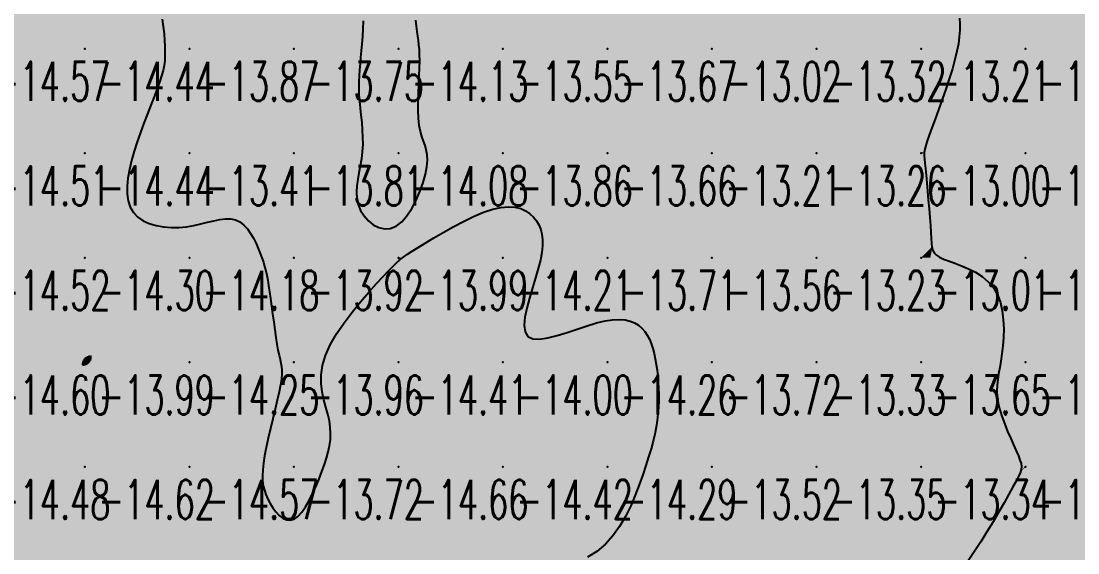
# Model space of a CAD drawing. Header units: millimetres. Extents: x 88261 to 90953, y 390274 to 392322.
# Drawn here: x 89734.1 to 89835.3, y 390909 to 390959.9 of the extents above; entities that cross this region are included whole.
import ezdxf
from ezdxf.enums import TextEntityAlignment as Align

# ---------------------------------------------------------------- set-up
doc = ezdxf.new("R2010")
doc.units = ezdxf.units.MM
doc.header["$LTSCALE"] = 25
for name, color, linetype in [('CN_03_00', 7, 'Continuous'), ('COTEAlt', 7, 'Continuous'), ('TN_COLORIAGE', 7, 'Continuous')]:
    doc.layers.add(name, color=color, linetype=linetype)
doc.styles.add('Simplex 1.0', font='Simplex.shx', dxfattribs={"width": 0.99, "height": 2.5})
doc.styles.get("Standard").update_dxf_attribs({"font": 'times.ttf'})

# ---------------------------------------------------------------- blocks, each defined once
blk = doc.blocks.new('COTE')
at = {"color": 0}
blk.add_point((0, 0), dxfattribs=at)
at = {"layer": 'COTEAlt'}
blk.add_attdef('ALT', text='', height=3.75, dxfattribs=at).set_placement((1.25, -1.25), align=Align.TOP_LEFT)

msp = doc.modelspace()

# ---------------------------------------------------------------- linework, layer by layer
at = {"layer": 'CN_03_00', "flags": 128}
for points, elevation in [([(89747.65, 390960.06), (89747.75, 390959.35), (89747.82, 390958.67), (89747.86, 390958.04), (89747.89, 390957.49), (89747.91, 390957), (89747.91, 390956.53), (89747.88, 390956.09), (89747.82, 390955.64), (89747.72, 390955.16), (89747.58, 390954.64), (89747.39, 390954.05), (89747.15, 390953.39), (89746.87, 390952.65), (89746.56, 390951.85), (89746.23, 390951.01), (89745.89, 390950.13), (89745.56, 390949.23), (89745.24, 390948.33), (89744.95, 390947.43), (89744.7, 390946.54), (89744.51, 390945.68), (89744.37, 390944.86), (89744.29, 390944.08), (89744.3, 390943.35), (89744.4, 390942.68), (89744.59, 390942.08), (89744.89, 390941.57), (89745.3, 390941.13), (89745.82, 390940.78), (89746.41, 390940.51), (89747.07, 390940.32), (89747.77, 390940.19), (89748.49, 390940.14), (89749.23, 390940.14), (89749.96, 390940.2), (89750.66, 390940.32), (89751.33, 390940.47), (89751.98, 390940.63), (89752.58, 390940.78), (89753.16, 390940.9), (89753.7, 390940.97), (89754.2, 390940.97), (89754.66, 390940.87), (89755.08, 390940.67), (89755.45, 390940.37), (89755.8, 390940), (89756.1, 390939.57), (89756.37, 390939.1), (89756.62, 390938.61), (89756.83, 390938.12), (89757.01, 390937.65), (89757.18, 390937.22), (89757.32, 390936.81), (89757.44, 390936.41), (89757.55, 390936), (89757.65, 390935.57), (89757.74, 390935.1), (89757.83, 390934.58), (89757.92, 390933.99), (89758.02, 390933.33), (89758.11, 390932.61), (89758.21, 390931.86), (89758.31, 390931.09), (89758.41, 390930.34), (89758.52, 390929.62), (89758.62, 390928.96), (89758.72, 390928.39), (89758.82, 390927.92), (89758.92, 390927.52), (89759, 390927.17), (89759.05, 390926.84), (89759.09, 390926.5), (89759.09, 390926.11), (89759.05, 390925.65), (89758.96, 390925.09), (89758.82, 390924.4), (89758.65, 390923.61), (89758.44, 390922.74), (89758.22, 390921.83), (89758, 390920.9), (89757.79, 390919.98), (89757.6, 390919.1), (89757.44, 390918.3), (89757.33, 390917.58), (89757.26, 390916.95), (89757.23, 390916.39), (89757.25, 390915.89), (89757.31, 390915.43), (89757.42, 390915), (89757.56, 390914.58), (89757.75, 390914.16), (89757.98, 390913.73), (89758.24, 390913.31), (89758.53, 390912.92), (89758.84, 390912.59), (89759.18, 390912.33), (89759.53, 390912.17), (89759.89, 390912.13), (89760.26, 390912.23), (89760.63, 390912.49), (89761, 390912.89), (89761.36, 390913.41), (89761.71, 390914.01), (89762.04, 390914.68), (89762.36, 390915.38), (89762.65, 390916.09), (89762.92, 390916.79), (89763.16, 390917.45), (89763.37, 390918.08), (89763.53, 390918.68), (89763.66, 390919.26), (89763.74, 390919.84), (89763.76, 390920.42), (89763.73, 390921.02), (89763.64, 390921.63), (89763.48, 390922.27), (89763.3, 390922.94), (89763.11, 390923.65), (89762.95, 390924.4), (89762.86, 390925.2), (89762.85, 390926.04), (89762.98, 390926.94), (89763.26, 390927.89), (89763.72, 390928.9), (89764.32, 390929.95), (89765.04, 390931), (89765.82, 390932.04), (89766.62, 390933.03), (89767.42, 390933.94), (89768.16, 390934.77), (89768.8, 390935.46), (89769.32, 390936.02), (89769.74, 390936.45), (89770.1, 390936.79), (89770.42, 390937.08), (89770.76, 390937.33), (89771.13, 390937.58), (89771.57, 390937.87), (89772.13, 390938.22), (89772.82, 390938.65), (89773.63, 390939.14), (89774.53, 390939.67), (89775.48, 390940.2), (89776.46, 390940.72), (89777.44, 390941.2), (89778.38, 390941.59), (89779.27, 390941.89), (89780.06, 390942.06), (89780.77, 390942.12), (89781.4, 390942.08), (89781.95, 390941.94), (89782.42, 390941.73), (89782.83, 390941.45), (89783.17, 390941.13), (89783.46, 390940.77), (89783.69, 390940.38), (89783.86, 390939.95), (89783.98, 390939.49), (89784.04, 390938.97), (89784.03, 390938.39), (89783.97, 390937.75), (89783.83, 390937.02), (89783.63, 390936.21), (89783.37, 390935.31), (89783.08, 390934.35), (89782.78, 390933.38), (89782.53, 390932.43), (89782.35, 390931.55), (89782.28, 390930.78), (89782.36, 390930.15), (89782.63, 390929.72), (89783.1, 390929.49), (89783.75, 390929.46), (89784.54, 390929.57), (89785.43, 390929.8), (89786.38, 390930.09), (89787.36, 390930.42), (89788.31, 390930.74), (89789.21, 390931), (89790.02, 390931.19), (89790.74, 390931.3), (89791.37, 390931.33), (89791.93, 390931.29), (89792.42, 390931.18), (89792.85, 390931.01), (89793.22, 390930.79), (89793.54, 390930.52), (89793.82, 390930.2), (89794.06, 390929.85), (89794.27, 390929.45), (89794.44, 390929.03), (89794.59, 390928.57), (89794.72, 390928.08), (89794.82, 390927.58), (89794.91, 390927.04), (89794.99, 390926.49), (89795.06, 390925.93), (89795.11, 390925.35), (89795.14, 390924.76), (89795.16, 390924.15), (89795.15, 390923.54), (89795.12, 390922.92), (89795.07, 390922.3), (89795, 390921.67), (89794.9, 390921.03), (89794.77, 390920.37), (89794.61, 390919.69), (89794.42, 390918.96), (89794.19, 390918.19), (89793.93, 390917.36), (89793.63, 390916.47), (89793.29, 390915.52), (89792.91, 390914.52), (89792.47, 390913.51), (89791.97, 390912.5), (89791.4, 390911.54), (89790.77, 390910.64), (89790.05, 390909.83), (89789.24, 390909.14), (89788.34, 390908.6)], -14), ([(89766.87, 390959.9), (89766.85, 390959.15), (89766.8, 390958.41), (89766.75, 390957.71), (89766.69, 390957.04), (89766.62, 390956.41), (89766.57, 390955.81), (89766.52, 390955.22), (89766.48, 390954.64), (89766.46, 390954.06), (89766.45, 390953.47), (89766.47, 390952.86), (89766.52, 390952.22), (89766.59, 390951.56), (89766.66, 390950.88), (89766.73, 390950.18), (89766.79, 390949.48), (89766.82, 390948.78), (89766.83, 390948.08), (89766.79, 390947.38), (89766.71, 390946.7), (89766.59, 390946.04), (89766.46, 390945.38), (89766.35, 390944.75), (89766.26, 390944.12), (89766.23, 390943.51), (89766.26, 390942.91), (89766.39, 390942.33), (89766.63, 390941.77), (89766.96, 390941.24), (89767.37, 390940.78), (89767.84, 390940.4), (89768.36, 390940.14), (89768.91, 390940.01), (89769.47, 390940.04), (89770.02, 390940.26), (89770.56, 390940.67), (89771.06, 390941.25), (89771.53, 390941.96), (89771.95, 390942.75), (89772.31, 390943.59), (89772.61, 390944.43), (89772.83, 390945.23), (89772.97, 390945.95), (89773.02, 390946.57), (89772.99, 390947.09), (89772.91, 390947.55), (89772.79, 390947.97), (89772.64, 390948.39), (89772.49, 390948.83), (89772.35, 390949.33), (89772.24, 390949.9), (89772.17, 390950.58), (89772.14, 390951.33), (89772.14, 390952.15), (89772.16, 390952.99), (89772.2, 390953.83), (89772.23, 390954.64), (89772.26, 390955.4), (89772.28, 390956.08), (89772.27, 390956.67), (89772.25, 390957.17), (89772.21, 390957.61), (89772.16, 390958.03), (89772.1, 390958.44), (89772.03, 390958.89), (89771.97, 390959.38), (89771.91, 390959.96)], -14), ([(89823.94, 390960.16), (89823.96, 390959.58), (89823.95, 390959), (89823.91, 390958.38), (89823.83, 390957.72), (89823.69, 390957), (89823.5, 390956.2), (89823.25, 390955.31), (89822.95, 390954.36), (89822.62, 390953.37), (89822.27, 390952.37), (89821.92, 390951.4), (89821.59, 390950.5), (89821.29, 390949.68), (89821.03, 390948.98), (89820.84, 390948.43), (89820.7, 390947.99), (89820.61, 390947.63), (89820.56, 390947.32), (89820.55, 390947.01), (89820.57, 390946.68), (89820.61, 390946.28), (89820.67, 390945.78), (89820.73, 390945.15), (89820.8, 390944.42), (89820.88, 390943.62), (89820.95, 390942.77), (89821.03, 390941.92), (89821.09, 390941.1), (89821.15, 390940.33), (89821.19, 390939.65), (89821.22, 390939.08), (89821.25, 390938.62), (89821.3, 390938.24), (89821.39, 390937.94), (89821.52, 390937.7), (89821.72, 390937.49), (89822.01, 390937.3), (89822.4, 390937.12), (89822.89, 390936.93), (89823.48, 390936.72), (89824.12, 390936.48), (89824.79, 390936.19), (89825.46, 390935.85), (89826.11, 390935.44), (89826.69, 390934.95), (89827.18, 390934.37), (89827.56, 390933.7), (89827.84, 390932.95), (89828.02, 390932.15), (89828.12, 390931.31), (89828.16, 390930.45), (89828.14, 390929.61), (89828.08, 390928.8), (89827.99, 390928.04), (89827.89, 390927.36), (89827.78, 390926.73), (89827.68, 390926.14), (89827.59, 390925.59), (89827.53, 390925.04), (89827.52, 390924.5), (89827.55, 390923.93), (89827.64, 390923.33), (89827.8, 390922.68), (89828.01, 390922), (89828.27, 390921.31), (89828.54, 390920.62), (89828.83, 390919.95), (89829.1, 390919.33), (89829.35, 390918.76), (89829.57, 390918.28), (89829.72, 390917.88), (89829.82, 390917.56), (89829.86, 390917.27), (89829.83, 390916.98), (89829.74, 390916.68), (89829.58, 390916.31), (89829.34, 390915.87), (89829.03, 390915.31), (89828.65, 390914.62), (89828.2, 390913.81), (89827.69, 390912.92), (89827.14, 390911.98), (89826.56, 390911.01), (89825.96, 390910.05), (89825.35, 390909.12), (89824.75, 390908.26)], -13)]:
    msp.add_lwpolyline(points, dxfattribs=dict(at, elevation=elevation))
at = {"layer": 'CN_03_00', "elevation": -14, "flags": 128}
msp.add_lwpolyline([(89740.34, 390927.07), (89740.39, 390927.1), (89740.44, 390927.12), (89740.5, 390927.15), (89740.55, 390927.18), (89740.6, 390927.22), (89740.65, 390927.27), (89740.69, 390927.32), (89740.73, 390927.37), (89740.77, 390927.44), (89740.79, 390927.5), (89740.81, 390927.56), (89740.82, 390927.62), (89740.82, 390927.68), (89740.8, 390927.72), (89740.78, 390927.76), (89740.74, 390927.78), (89740.69, 390927.78), (89740.64, 390927.78), (89740.58, 390927.76), (89740.51, 390927.74), (89740.45, 390927.71), (89740.38, 390927.67), (89740.32, 390927.63), (89740.27, 390927.59), (89740.23, 390927.54), (89740.19, 390927.5), (89740.15, 390927.45), (89740.12, 390927.4), (89740.1, 390927.35), (89740.08, 390927.31), (89740.06, 390927.26), (89740.04, 390927.22), (89740.03, 390927.18), (89740.02, 390927.15), (89740.02, 390927.12), (89740.02, 390927.09), (89740.02, 390927.06), (89740.02, 390927.04), (89740.03, 390927.03), (89740.05, 390927.02), (89740.07, 390927.01), (89740.1, 390927.01), (89740.13, 390927.01), (89740.16, 390927.02), (89740.2, 390927.03), (89740.24, 390927.04), (89740.29, 390927.06), (89740.34, 390927.07)], close=True, dxfattribs=at)
at = {"layer": 'TN_COLORIAGE', "color": 231}
for points in [[(89730.25, 390967.24, -14), (89740.08, 390967.24, -14), (89730.25, 390957.24, -14), (89740.05, 390967.04, -14)], [(89730.25, 390957.24, -14), (89740.05, 390967.04, -14), (89740.25, 390957.24, -14), (89740.25, 390966.98, -14)], [(89747.36, 390964.35, -14.44), (89740.25, 390966.98, -14.44), (89740.25, 390957.24, -14.44)], [(89770.25, 390957.24, -14), (89766.79, 390957.24, -14), (89770.25, 390967.24, -14), (89767.12, 390964.11, -14)], [(89770.25, 390957.24, -14), (89771.83, 390958.82, -14), (89770.25, 390967.24, -14), (89771.64, 390967.24, -14)], [(89747.36, 390964.35, -14.44), (89747.96, 390957.24, -14.44), (89740.25, 390957.24, -14.44)], [(89771.83, 390958.82, -14.13), (89772.52, 390957.24, -14.13), (89770.25, 390957.24, -14.13)], [(89730.25, 390957.24, -14.44), (89730.25, 390947.24, -14.44), (89740.25, 390957.24, -14.44)], [(89730.25, 390947.24, -14.44), (89740.25, 390947.24, -14.44), (89740.25, 390957.24, -14.44)], [(89740.25, 390947.24, -14), (89747.97, 390954.96, -14), (89740.25, 390957.24, -14), (89747.96, 390957.24, -14)], [(89766.79, 390957.24, -14.13), (89766.18, 390953.17, -14.13), (89770.25, 390957.24, -14.13)], [(89770.25, 390957.24, -14), (89766.18, 390953.17, -14), (89770.25, 390947.24, -14), (89767.34, 390947.24, -14)], [(89770.25, 390957.24, -14), (89772.52, 390957.24, -14), (89770.25, 390947.24, -14), (89771.74, 390948.73, -14)], [(89744.53, 390947.24, -14.44), (89747.97, 390954.96, -14.44), (89740.25, 390947.24, -14.44)], [(89771.74, 390948.73, -14.08), (89773.95, 390947.24, -14.08), (89770.25, 390947.24, -14.08)], [(89730.25, 390947.24, -14.44), (89730.25, 390937.24, -14.44), (89740.25, 390947.24, -14.44)], [(89730.25, 390937.24, -14.44), (89740.25, 390937.24, -14.44), (89740.25, 390947.24, -14.44)], [(89740.25, 390947.24, -14), (89744.53, 390947.24, -14), (89740.25, 390937.24, -14), (89743.64, 390940.63, -14)], [(89767.34, 390947.24, -14.08), (89765.19, 390942.18, -14.08), (89770.25, 390947.24, -14.08)], [(89765.19, 390942.18, -14.08), (89770.25, 390938.03, -14.08), (89770.25, 390947.24, -14.08)], [(89773.95, 390947.24, -14.08), (89770.25, 390938.03, -14.08), (89770.25, 390947.24, -14.08)], [(89780.25, 390943.27, -14.21), (89770.57, 390937.24, -14.21), (89780.25, 390937.24, -14.21)], [(89784.03, 390941.02, -14.21), (89780.25, 390943.27, -14.21), (89780.25, 390937.24, -14.21)], [(89750.25, 390939.62, -14.18), (89755.11, 390942.1, -14.18), (89750.25, 390937.24, -14.18)], [(89755.11, 390942.1, -14.18), (89757.28, 390937.24, -14.18), (89750.25, 390937.24, -14.18)], [(89740.25, 390937.24, -14), (89743.64, 390940.63, -14), (89750.25, 390937.24, -14), (89750.25, 390939.62, -14)], [(89784.03, 390941.02, -14.21), (89784.37, 390937.24, -14.21), (89780.25, 390937.24, -14.21)], [(89730.25, 390937.24, -14.3), (89730.25, 390927.24, -14.3), (89740.25, 390937.24, -14.3)], [(89730.25, 390927.24, -14), (89740.03, 390927.24, -14), (89740.25, 390937.24, -14), (89740.25, 390927.66, -14)], [(89740.25, 390937.24, -14), (89740.25, 390927.66, -14), (89750.25, 390937.24, -14), (89740.92, 390927.91, -14)], [(89750.25, 390927.24, -14), (89740.75, 390927.24, -14), (89750.25, 390937.24, -14), (89740.92, 390927.91, -14)], [(89750.25, 390927.24, -14), (89757.88, 390934.87, -14), (89750.25, 390937.24, -14), (89757.28, 390937.24, -14)], [(89770.25, 390927.24, -14), (89770.25, 390937.07, -14), (89780.25, 390937.24, -14), (89770.57, 390937.24, -14)], [(89770.25, 390927.24, -14.21), (89780.25, 390927.24, -14.21), (89780.25, 390937.24, -14.21)], [(89780.25, 390937.24, -14), (89784.37, 390937.24, -14), (89780.25, 390927.24, -14), (89780.29, 390927.28, -14)], [(89761.24, 390927.24, -14.41), (89770.25, 390937.07, -14.41), (89770.25, 390927.24, -14.41)], [(89757.88, 390934.87, -14.25), (89758.73, 390927.24, -14.25), (89750.25, 390927.24, -14.25)], [(89790.25, 390927.24, -14), (89790.25, 390931.94, -14), (89780.25, 390927.24, -14), (89780.29, 390927.28, -14)], [(89793.99, 390930.98, -14.26), (89790.25, 390931.94, -14.26), (89790.25, 390927.24, -14.26)], [(89793.99, 390930.98, -14.26), (89795.04, 390927.24, -14.26), (89790.25, 390927.24, -14.26)], [(89730.25, 390927.24, -14), (89740.03, 390927.24, -14), (89730.25, 390917.24, -14), (89739.98, 390926.97, -14)], [(89740.25, 390917.24, -14), (89740.25, 390927.03, -14), (89730.25, 390917.24, -14), (89739.98, 390926.97, -14)], [(89740.25, 390917.24, -14), (89740.25, 390927.03, -14), (89750.25, 390927.24, -14), (89740.75, 390927.24, -14)], [(89740.25, 390917.24, -14.25), (89750.25, 390917.24, -14.25), (89750.25, 390927.24, -14.25)], [(89750.25, 390917.24, -14), (89759.52, 390926.51, -14), (89750.25, 390927.24, -14), (89758.73, 390927.24, -14)], [(89764.33, 390921.32, -14.41), (89761.24, 390927.24, -14.41), (89770.25, 390927.24, -14.41)], [(89770.25, 390917.24, -14), (89763.24, 390917.24, -14), (89770.25, 390927.24, -14), (89764.33, 390921.32, -14)], [(89770.25, 390927.24, -14), (89770.25, 390917.24, -14), (89780.25, 390927.24, -14)], [(89770.25, 390917.24, -14), (89780.25, 390917.24, -14), (89780.25, 390927.24, -14)], [(89780.25, 390927.24, -14.26), (89780.25, 390917.24, -14.26), (89790.25, 390927.24, -14.26)], [(89780.25, 390917.24, -14.26), (89790.25, 390917.24, -14.26), (89790.25, 390927.24, -14.26)], [(89790.25, 390917.24, -14), (89795.34, 390922.33, -14), (89790.25, 390927.24, -14), (89795.04, 390927.24, -14)], [(89756.95, 390917.24, -14.57), (89759.52, 390926.51, -14.57), (89750.25, 390917.24, -14.57)], [(89794.05, 390917.24, -14.29), (89795.34, 390922.33, -14.29), (89790.25, 390917.24, -14.29)], [(89730.25, 390917.24, -14.62), (89730.25, 390907.24, -14.62), (89740.25, 390917.24, -14.62)], [(89730.25, 390907.24, -14.62), (89740.25, 390907.24, -14.62), (89740.25, 390917.24, -14.62)], [(89740.25, 390917.24, -14.57), (89740.25, 390907.24, -14.57), (89750.25, 390917.24, -14.57)], [(89740.25, 390907.24, -14.57), (89750.25, 390907.24, -14.57), (89750.25, 390917.24, -14.57)], [(89750.25, 390907.24, -14), (89757.33, 390914.32, -14), (89750.25, 390917.24, -14), (89756.95, 390917.24, -14)], [(89770.25, 390917.24, -14), (89763.24, 390917.24, -14), (89760.25, 390907.24, -14), (89760.25, 390910.46, -14)], [(89760.25, 390907.24, -14.66), (89770.25, 390907.24, -14.66), (89770.25, 390917.24, -14.66)], [(89770.25, 390917.24, -14.42), (89770.25, 390907.24, -14.42), (89780.25, 390917.24, -14.42)], [(89770.25, 390907.24, -14), (89780.17, 390907.24, -14), (89780.25, 390917.24, -14), (89780.25, 390907.33, -14)], [(89780.25, 390917.24, -14), (89780.25, 390907.33, -14), (89790.25, 390917.24, -14), (89780.38, 390907.37, -14)], [(89790.25, 390907.56, -14.29), (89780.38, 390907.37, -14.29), (89790.25, 390917.24, -14.29)], [(89794.05, 390917.24, -14.29), (89790.25, 390907.56, -14.29), (89790.25, 390917.24, -14.29)], [(89750.25, 390907.24, -14), (89757.33, 390914.32, -14), (89760.25, 390907.24, -14), (89760.25, 390910.46, -14)]]:
    msp.add_solid(points, dxfattribs=at)
at = {"layer": 'TN_COLORIAGE', "color": 221}
for points in [[(89747.96, 390957.24, -13.82), (89747.36, 390964.35, -13.82), (89750.25, 390957.24, -13.82), (89750.25, 390967.24, -13.82)], [(89750.25, 390967.24, -13.94), (89750.25, 390957.24, -13.94), (89760.25, 390967.24, -13.94)], [(89750.25, 390957.24, -13.94), (89760.25, 390957.24, -13.94), (89760.25, 390967.24, -13.94)], [(89763.62, 390967.24, -13.75), (89767.12, 390964.11, -13.75), (89760.25, 390967.24, -13.75), (89760.25, 390957.24, -13.75)], [(89771.64, 390967.24, -13.29), (89771.83, 390958.82, -13.29), (89780.25, 390967.24, -13.29)], [(89772.52, 390957.24, -13.29), (89771.83, 390958.82, -13.29), (89780.25, 390957.24, -13.29), (89780.25, 390967.24, -13.29)], [(89780.25, 390967.24, -13.66), (89780.25, 390957.24, -13.66), (89790.25, 390967.24, -13.66)], [(89780.25, 390957.24, -13.66), (89790.25, 390957.24, -13.66), (89790.25, 390967.24, -13.66)], [(89790.25, 390957.24, -13.13), (89800.25, 390957.24, -13.13), (89800.25, 390967.24, -13.13)], [(89790.25, 390967.24, -13.13), (89790.25, 390957.24, -13.13), (89800.25, 390967.24, -13.13)], [(89800.25, 390957.24, -13.38), (89810.25, 390957.24, -13.38), (89810.25, 390967.24, -13.38)], [(89800.25, 390967.24, -13.38), (89800.25, 390957.24, -13.38), (89810.25, 390967.24, -13.38)], [(89810.25, 390957.24, -13.16), (89820.25, 390957.24, -13.16), (89820.25, 390967.24, -13.16)], [(89810.25, 390967.24, -13.16), (89810.25, 390957.24, -13.16), (89820.25, 390967.24, -13.16)], [(89820.25, 390957.24, -13), (89823.91, 390960.9, -13), (89820.25, 390967.24, -13), (89823.25, 390967.24, -13)], [(89767.12, 390964.11, -13.75), (89766.79, 390957.24, -13.75), (89760.25, 390957.24, -13.75)], [(89823.91, 390960.9, -13.21), (89824.18, 390957.24, -13.21), (89820.25, 390957.24, -13.21)], [(89747.97, 390954.96, -13.41), (89744.53, 390947.24, -13.41), (89750.25, 390957.24, -13.41), (89750.25, 390947.24, -13.41)], [(89747.96, 390957.24, -13.87), (89747.97, 390954.96, -13.87), (89750.25, 390957.24, -13.87)], [(89750.25, 390957.24, -13.75), (89750.25, 390947.24, -13.75), (89760.25, 390957.24, -13.75)], [(89750.25, 390947.24, -13.75), (89760.25, 390947.24, -13.75), (89760.25, 390957.24, -13.75)], [(89766.18, 390953.17, -13.75), (89766.79, 390957.24, -13.75), (89760.25, 390947.24, -13.75), (89760.25, 390957.24, -13.75)], [(89771.74, 390948.73, -13.55), (89772.52, 390957.24, -13.55), (89780.25, 390957.24, -13.55)], [(89773.95, 390947.24, -13.55), (89771.74, 390948.73, -13.55), (89780.25, 390947.24, -13.55), (89780.25, 390957.24, -13.55)], [(89780.25, 390957.24, -13.67), (89780.25, 390947.24, -13.67), (89790.25, 390957.24, -13.67)], [(89780.25, 390947.24, -13.67), (89790.25, 390947.24, -13.67), (89790.25, 390957.24, -13.67)], [(89790.25, 390947.24, -13.02), (89800.25, 390947.24, -13.02), (89800.25, 390957.24, -13.02)], [(89790.25, 390957.24, -13.02), (89790.25, 390947.24, -13.02), (89800.25, 390957.24, -13.02)], [(89800.25, 390947.24, -13.32), (89810.25, 390947.24, -13.32), (89810.25, 390957.24, -13.32)], [(89800.25, 390957.24, -13.32), (89800.25, 390947.24, -13.32), (89810.25, 390957.24, -13.32)], [(89810.25, 390947.24, -13.21), (89820.25, 390947.24, -13.21), (89820.25, 390957.24, -13.21)], [(89810.25, 390957.24, -13.21), (89810.25, 390947.24, -13.21), (89820.25, 390957.24, -13.21)], [(89820.25, 390957.24, -13), (89824.18, 390957.24, -13), (89820.25, 390947.24, -13), (89820.36, 390947.35, -13)], [(89767.34, 390947.24, -13.81), (89766.18, 390953.17, -13.81), (89760.25, 390947.24, -13.81)], [(89743.64, 390940.63, -13.41), (89744.53, 390947.24, -13.41), (89750.25, 390947.24, -13.41)], [(89750.25, 390939.62, -13.41), (89743.64, 390940.63, -13.41), (89750.25, 390947.24, -13.41)], [(89755.11, 390942.1, -13.41), (89750.25, 390939.62, -13.41), (89760.25, 390947.24, -13.41), (89750.25, 390947.24, -13.41)], [(89757.28, 390937.24, -13.81), (89755.11, 390942.1, -13.81), (89760.25, 390937.24, -13.81), (89760.25, 390947.24, -13.81)], [(89765.19, 390942.18, -13.81), (89767.34, 390947.24, -13.81), (89760.25, 390937.24, -13.81), (89760.25, 390947.24, -13.81)], [(89770.25, 390938.03, -13.86), (89773.95, 390947.24, -13.86), (89770.25, 390937.24, -13.86), (89780.25, 390947.24, -13.86)], [(89770.57, 390937.24, -13.86), (89780.25, 390943.27, -13.86), (89770.25, 390937.24, -13.86), (89780.25, 390947.24, -13.86)], [(89780.25, 390943.27, -13.66), (89784.03, 390941.02, -13.66), (89780.25, 390947.24, -13.66), (89790.25, 390947.24, -13.66)], [(89784.37, 390937.24, -13.66), (89784.03, 390941.02, -13.66), (89790.25, 390937.24, -13.66), (89790.25, 390947.24, -13.66)], [(89790.25, 390937.24, -13.21), (89800.25, 390937.24, -13.21), (89800.25, 390947.24, -13.21)], [(89790.25, 390947.24, -13.21), (89790.25, 390937.24, -13.21), (89800.25, 390947.24, -13.21)], [(89800.25, 390937.24, -13.26), (89810.25, 390937.24, -13.26), (89810.25, 390947.24, -13.26)], [(89800.25, 390947.24, -13.26), (89800.25, 390937.24, -13.26), (89810.25, 390947.24, -13.26)], [(89810.25, 390937.24, -13), (89820.25, 390937.24, -13), (89820.25, 390947.24, -13)], [(89810.25, 390947.24, -13), (89810.25, 390937.24, -13), (89820.25, 390947.24, -13)], [(89820.36, 390947.35, -13), (89820.57, 390947.24, -13), (89820.25, 390947.24, -13)], [(89820.25, 390937.24, -13), (89821.36, 390938.35, -13), (89820.25, 390947.24, -13), (89820.57, 390947.24, -13)], [(89770.25, 390938.03, -13.92), (89765.19, 390942.18, -13.92), (89770.25, 390937.24, -13.92), (89760.25, 390937.24, -13.92)], [(89821.14, 390937.24, -13.01), (89821.36, 390938.35, -13.01), (89820.25, 390937.24, -13.01)], [(89757.28, 390937.24, -13.92), (89757.88, 390934.87, -13.92), (89760.25, 390937.24, -13.92)], [(89758.73, 390927.24, -13.92), (89757.88, 390934.87, -13.92), (89760.25, 390927.24, -13.92), (89760.25, 390937.24, -13.92)], [(89760.25, 390937.24, -13.99), (89760.25, 390927.24, -13.99), (89770.25, 390937.24, -13.99)], [(89770.25, 390937.07, -13.96), (89761.24, 390927.24, -13.96), (89770.25, 390937.24, -13.96), (89760.25, 390927.24, -13.96)], [(89770.57, 390937.24, -13.99), (89770.25, 390937.07, -13.99), (89770.25, 390937.24, -13.99)], [(89780.29, 390927.28, -13.71), (89784.37, 390937.24, -13.71), (89790.25, 390937.24, -13.71)], [(89780.29, 390927.28, -13.71), (89790.25, 390931.94, -13.71), (89790.25, 390937.24, -13.71)], [(89790.25, 390931.94, -13.56), (89793.99, 390930.98, -13.56), (89790.25, 390937.24, -13.56), (89800.25, 390937.24, -13.56)], [(89795.04, 390927.24, -13.56), (89793.99, 390930.98, -13.56), (89800.25, 390927.24, -13.56), (89800.25, 390937.24, -13.56)], [(89800.25, 390927.24, -13.23), (89810.25, 390927.24, -13.23), (89810.25, 390937.24, -13.23)], [(89800.25, 390937.24, -13.23), (89800.25, 390927.24, -13.23), (89810.25, 390937.24, -13.23)], [(89810.25, 390927.24, -13.01), (89820.25, 390927.24, -13.01), (89820.25, 390937.24, -13.01)], [(89810.25, 390937.24, -13.01), (89810.25, 390927.24, -13.01), (89820.25, 390937.24, -13.01)], [(89820.25, 390927.24, -13), (89828.45, 390935.44, -13), (89820.25, 390937.24, -13), (89821.14, 390937.24, -13)], [(89828.15, 390927.24, -13.65), (89828.45, 390935.44, -13.65), (89820.25, 390927.24, -13.65)], [(89739.98, 390926.97, -13.99), (89740.03, 390927.24, -13.99), (89740.25, 390927.24, -13.99)], [(89739.98, 390926.97, -13.99), (89740.25, 390927.03, -13.99), (89740.25, 390927.24, -13.99)], [(89740.25, 390927.66, -13.99), (89740.03, 390927.24, -13.99), (89740.25, 390927.24, -13.99)], [(89740.92, 390927.91, -13.99), (89740.25, 390927.66, -13.99), (89740.25, 390927.24, -13.99)], [(89740.92, 390927.91, -13.99), (89740.75, 390927.24, -13.99), (89740.25, 390927.24, -13.99)], [(89740.75, 390927.24, -13.99), (89740.25, 390927.03, -13.99), (89740.25, 390927.24, -13.99)], [(89759.52, 390926.51, -13.72), (89756.95, 390917.24, -13.72), (89760.25, 390927.24, -13.72), (89760.25, 390917.24, -13.72)], [(89758.73, 390927.24, -13.96), (89759.52, 390926.51, -13.96), (89760.25, 390927.24, -13.96)], [(89761.24, 390927.24, -13.72), (89764.33, 390921.32, -13.72), (89760.25, 390927.24, -13.72), (89760.25, 390917.24, -13.72)], [(89795.34, 390922.33, -13.52), (89794.05, 390917.24, -13.52), (89800.25, 390927.24, -13.52), (89800.25, 390917.24, -13.52)], [(89795.04, 390927.24, -13.72), (89795.34, 390922.33, -13.72), (89800.25, 390927.24, -13.72)], [(89800.25, 390917.24, -13.33), (89810.25, 390917.24, -13.33), (89810.25, 390927.24, -13.33)], [(89800.25, 390927.24, -13.33), (89800.25, 390917.24, -13.33), (89810.25, 390927.24, -13.33)], [(89810.25, 390917.24, -13.65), (89820.25, 390917.24, -13.65), (89820.25, 390927.24, -13.65)], [(89810.25, 390927.24, -13.65), (89810.25, 390917.24, -13.65), (89820.25, 390927.24, -13.65)], [(89820.25, 390927.24, -13), (89828.15, 390927.24, -13), (89820.25, 390917.24, -13), (89826.88, 390923.87, -13)], [(89826.88, 390923.87, -13.34), (89830.16, 390917.24, -13.34), (89820.25, 390917.24, -13.34)], [(89764.33, 390921.32, -13.72), (89763.24, 390917.24, -13.72), (89760.25, 390917.24, -13.72)], [(89756.95, 390917.24, -13.72), (89757.33, 390914.32, -13.72), (89760.25, 390917.24, -13.72)], [(89760.25, 390910.46, -13.72), (89757.33, 390914.32, -13.72), (89760.25, 390917.24, -13.72)], [(89760.25, 390910.46, -13.72), (89763.24, 390917.24, -13.72), (89760.25, 390917.24, -13.72)], [(89790.25, 390907.24, -13.52), (89800.25, 390907.24, -13.52), (89800.25, 390917.24, -13.52)], [(89790.25, 390907.56, -13.52), (89794.05, 390917.24, -13.52), (89790.25, 390907.24, -13.52), (89800.25, 390917.24, -13.52)], [(89800.25, 390907.24, -13.35), (89810.25, 390907.24, -13.35), (89810.25, 390917.24, -13.35)], [(89800.25, 390917.24, -13.35), (89800.25, 390907.24, -13.35), (89810.25, 390917.24, -13.35)], [(89810.25, 390907.24, -13.34), (89820.25, 390907.24, -13.34), (89820.25, 390917.24, -13.34)], [(89810.25, 390917.24, -13.34), (89810.25, 390907.24, -13.34), (89820.25, 390917.24, -13.34)], [(89820.25, 390917.24, -13), (89830.16, 390917.24, -13), (89820.25, 390907.24, -13), (89829.86, 390916.85, -13)], [(89824.6, 390907.24, -13.07), (89829.86, 390916.85, -13.07), (89820.25, 390907.24, -13.07)]]:
    msp.add_solid(points, dxfattribs=at)
at = {"layer": 'TN_COLORIAGE', "color": 211}
for points in [[(89824.18, 390957.24, -12.64), (89823.91, 390960.9, -12.64), (89830.25, 390957.24, -12.64), (89830.25, 390967.24, -12.64)], [(89830.25, 390957.24, -12.57), (89840.25, 390957.24, -12.57), (89840.25, 390967.24, -12.57)], [(89830.25, 390967.24, -12.57), (89830.25, 390957.24, -12.57), (89840.25, 390967.24, -12.57)], [(89820.57, 390947.24, -12.68), (89820.36, 390947.35, -12.68), (89830.25, 390947.24, -12.68), (89830.25, 390957.24, -12.68)], [(89820.36, 390947.35, -12.68), (89824.18, 390957.24, -12.68), (89830.25, 390957.24, -12.68)], [(89830.25, 390947.24, -12.19), (89840.25, 390947.24, -12.19), (89840.25, 390957.24, -12.19)], [(89830.25, 390957.24, -12.19), (89830.25, 390947.24, -12.19), (89840.25, 390957.24, -12.19)], [(89820.57, 390947.24, -12.89), (89821.36, 390938.35, -12.89), (89830.25, 390947.24, -12.89)], [(89821.36, 390938.35, -12.86), (89821.14, 390937.24, -12.86), (89830.25, 390947.24, -12.86), (89830.25, 390937.24, -12.86)], [(89830.25, 390937.24, -12.48), (89840.25, 390937.24, -12.48), (89840.25, 390947.24, -12.48)], [(89830.25, 390947.24, -12.48), (89830.25, 390937.24, -12.48), (89840.25, 390947.24, -12.48)], [(89821.14, 390937.24, -12.86), (89828.45, 390935.44, -12.86), (89830.25, 390937.24, -12.86)], [(89828.45, 390935.44, -12.83), (89828.15, 390927.24, -12.83), (89830.25, 390937.24, -12.83), (89830.25, 390927.24, -12.83)], [(89830.25, 390927.24, -12.81), (89840.25, 390927.24, -12.81), (89840.25, 390937.24, -12.81)], [(89830.25, 390937.24, -12.81), (89830.25, 390927.24, -12.81), (89840.25, 390937.24, -12.81)], [(89830.16, 390917.24, -12.83), (89826.88, 390923.87, -12.83), (89830.25, 390917.24, -12.83), (89830.25, 390927.24, -12.83)], [(89826.88, 390923.87, -12.83), (89828.15, 390927.24, -12.83), (89830.25, 390927.24, -12.83)], [(89830.25, 390917.24, -12.95), (89840.25, 390917.24, -12.95), (89840.25, 390927.24, -12.95)], [(89830.25, 390927.24, -12.95), (89830.25, 390917.24, -12.95), (89840.25, 390927.24, -12.95)], [(89829.86, 390916.85, -12.91), (89824.6, 390907.24, -12.91), (89830.25, 390917.24, -12.91), (89830.25, 390907.24, -12.91)], [(89829.86, 390916.85, -13), (89830.16, 390917.24, -13), (89830.25, 390917.24, -13)], [(89830.25, 390907.24, -12.41), (89840.25, 390907.24, -12.41), (89840.25, 390917.24, -12.41)], [(89830.25, 390917.24, -12.41), (89830.25, 390907.24, -12.41), (89840.25, 390917.24, -12.41)]]:
    msp.add_solid(points, dxfattribs=at)

# ---------------------------------------------------------------- block references
at = {"layer": 'COTEAlt'}
ref = msp.add_blockref('COTE', (89730.25, 390957.24), dxfattribs=at)
ref.add_attrib('ALT', '-14.57', dxfattribs={"height": 3.75, "style": 'Simplex 1.0', "width": 0.6}).set_placement((89731.5, 390955.99), align=Align.TOP_LEFT)
ref = msp.add_blockref('COTE', (89740.25, 390957.24), dxfattribs=at)
ref.add_attrib('ALT', '-14.44', dxfattribs={"height": 3.75, "style": 'Simplex 1.0', "width": 0.6}).set_placement((89741.5, 390955.99), align=Align.TOP_LEFT)
ref = msp.add_blockref('COTE', (89750.25, 390957.24), dxfattribs=at)
ref.add_attrib('ALT', '-13.87', dxfattribs={"height": 3.75, "style": 'Simplex 1.0', "width": 0.6}).set_placement((89751.5, 390955.99), align=Align.TOP_LEFT)
ref = msp.add_blockref('COTE', (89760.25, 390957.24), dxfattribs=at)
ref.add_attrib('ALT', '-13.75', dxfattribs={"height": 3.75, "style": 'Simplex 1.0', "width": 0.6}).set_placement((89761.5, 390955.99), align=Align.TOP_LEFT)
ref = msp.add_blockref('COTE', (89770.25, 390957.24), dxfattribs=at)
ref.add_attrib('ALT', '-14.13', dxfattribs={"height": 3.75, "style": 'Simplex 1.0', "width": 0.6}).set_placement((89771.5, 390955.99), align=Align.TOP_LEFT)
ref = msp.add_blockref('COTE', (89780.25, 390957.24), dxfattribs=at)
ref.add_attrib('ALT', '-13.55', dxfattribs={"height": 3.75, "style": 'Simplex 1.0', "width": 0.6}).set_placement((89781.5, 390955.99), align=Align.TOP_LEFT)
ref = msp.add_blockref('COTE', (89790.25, 390957.24), dxfattribs=at)
ref.add_attrib('ALT', '-13.67', dxfattribs={"height": 3.75, "style": 'Simplex 1.0', "width": 0.6}).set_placement((89791.5, 390955.99), align=Align.TOP_LEFT)
ref = msp.add_blockref('COTE', (89800.25, 390957.24), dxfattribs=at)
ref.add_attrib('ALT', '-13.02', dxfattribs={"height": 3.75, "style": 'Simplex 1.0', "width": 0.6}).set_placement((89801.5, 390955.99), align=Align.TOP_LEFT)
ref = msp.add_blockref('COTE', (89810.25, 390957.24), dxfattribs=at)
ref.add_attrib('ALT', '-13.32', dxfattribs={"height": 3.75, "style": 'Simplex 1.0', "width": 0.6}).set_placement((89811.5, 390955.99), align=Align.TOP_LEFT)
ref = msp.add_blockref('COTE', (89820.25, 390957.24), dxfattribs=at)
ref.add_attrib('ALT', '-13.21', dxfattribs={"height": 3.75, "style": 'Simplex 1.0', "width": 0.6}).set_placement((89821.5, 390955.99), align=Align.TOP_LEFT)
ref = msp.add_blockref('COTE', (89830.25, 390957.24), dxfattribs=at)
ref.add_attrib('ALT', '-12.68', dxfattribs={"height": 3.75, "style": 'Simplex 1.0', "width": 0.6}).set_placement((89831.5, 390955.99), align=Align.TOP_LEFT)
ref = msp.add_blockref('COTE', (89730.25, 390947.24), dxfattribs=at)
ref.add_attrib('ALT', '-14.51', dxfattribs={"height": 3.75, "style": 'Simplex 1.0', "width": 0.6}).set_placement((89731.5, 390945.99), align=Align.TOP_LEFT)
ref = msp.add_blockref('COTE', (89740.25, 390947.24), dxfattribs=at)
ref.add_attrib('ALT', '-14.44', dxfattribs={"height": 3.75, "style": 'Simplex 1.0', "width": 0.6}).set_placement((89741.5, 390945.99), align=Align.TOP_LEFT)
ref = msp.add_blockref('COTE', (89750.25, 390947.24), dxfattribs=at)
ref.add_attrib('ALT', '-13.41', dxfattribs={"height": 3.75, "style": 'Simplex 1.0', "width": 0.6}).set_placement((89751.5, 390945.99), align=Align.TOP_LEFT)
ref = msp.add_blockref('COTE', (89760.25, 390947.24), dxfattribs=at)
ref.add_attrib('ALT', '-13.81', dxfattribs={"height": 3.75, "style": 'Simplex 1.0', "width": 0.6}).set_placement((89761.5, 390945.99), align=Align.TOP_LEFT)
ref = msp.add_blockref('COTE', (89770.25, 390947.24), dxfattribs=at)
ref.add_attrib('ALT', '-14.08', dxfattribs={"height": 3.75, "style": 'Simplex 1.0', "width": 0.6}).set_placement((89771.5, 390945.99), align=Align.TOP_LEFT)
ref = msp.add_blockref('COTE', (89780.25, 390947.24), dxfattribs=at)
ref.add_attrib('ALT', '-13.86', dxfattribs={"height": 3.75, "style": 'Simplex 1.0', "width": 0.6}).set_placement((89781.5, 390945.99), align=Align.TOP_LEFT)
ref = msp.add_blockref('COTE', (89790.25, 390947.24), dxfattribs=at)
ref.add_attrib('ALT', '-13.66', dxfattribs={"height": 3.75, "style": 'Simplex 1.0', "width": 0.6}).set_placement((89791.5, 390945.99), align=Align.TOP_LEFT)
ref = msp.add_blockref('COTE', (89800.25, 390947.24), dxfattribs=at)
ref.add_attrib('ALT', '-13.21', dxfattribs={"height": 3.75, "style": 'Simplex 1.0', "width": 0.6}).set_placement((89801.5, 390945.99), align=Align.TOP_LEFT)
ref = msp.add_blockref('COTE', (89810.25, 390947.24), dxfattribs=at)
ref.add_attrib('ALT', '-13.26', dxfattribs={"height": 3.75, "style": 'Simplex 1.0', "width": 0.6}).set_placement((89811.5, 390945.99), align=Align.TOP_LEFT)
ref = msp.add_blockref('COTE', (89820.25, 390947.24), dxfattribs=at)
ref.add_attrib('ALT', '-13.00', dxfattribs={"height": 3.75, "style": 'Simplex 1.0', "width": 0.6}).set_placement((89821.5, 390945.99), align=Align.TOP_LEFT)
ref = msp.add_blockref('COTE', (89830.25, 390947.24), dxfattribs=at)
ref.add_attrib('ALT', '-12.89', dxfattribs={"height": 3.75, "style": 'Simplex 1.0', "width": 0.6}).set_placement((89831.5, 390945.99), align=Align.TOP_LEFT)
ref = msp.add_blockref('COTE', (89730.25, 390937.24), dxfattribs=at)
ref.add_attrib('ALT', '-14.52', dxfattribs={"height": 3.75, "style": 'Simplex 1.0', "width": 0.6}).set_placement((89731.5, 390935.99), align=Align.TOP_LEFT)
ref = msp.add_blockref('COTE', (89740.25, 390937.24), dxfattribs=at)
ref.add_attrib('ALT', '-14.30', dxfattribs={"height": 3.75, "style": 'Simplex 1.0', "width": 0.6}).set_placement((89741.5, 390935.99), align=Align.TOP_LEFT)
ref = msp.add_blockref('COTE', (89750.25, 390937.24), dxfattribs=at)
ref.add_attrib('ALT', '-14.18', dxfattribs={"height": 3.75, "style": 'Simplex 1.0', "width": 0.6}).set_placement((89751.5, 390935.99), align=Align.TOP_LEFT)
ref = msp.add_blockref('COTE', (89760.25, 390937.24), dxfattribs=at)
ref.add_attrib('ALT', '-13.92', dxfattribs={"height": 3.75, "style": 'Simplex 1.0', "width": 0.6}).set_placement((89761.5, 390935.99), align=Align.TOP_LEFT)
ref = msp.add_blockref('COTE', (89770.25, 390937.24), dxfattribs=at)
ref.add_attrib('ALT', '-13.99', dxfattribs={"height": 3.75, "style": 'Simplex 1.0', "width": 0.6}).set_placement((89771.5, 390935.99), align=Align.TOP_LEFT)
ref = msp.add_blockref('COTE', (89780.25, 390937.24), dxfattribs=at)
ref.add_attrib('ALT', '-14.21', dxfattribs={"height": 3.75, "style": 'Simplex 1.0', "width": 0.6}).set_placement((89781.5, 390935.99), align=Align.TOP_LEFT)
ref = msp.add_blockref('COTE', (89790.25, 390937.24), dxfattribs=at)
ref.add_attrib('ALT', '-13.71', dxfattribs={"height": 3.75, "style": 'Simplex 1.0', "width": 0.6}).set_placement((89791.5, 390935.99), align=Align.TOP_LEFT)
ref = msp.add_blockref('COTE', (89800.25, 390937.24), dxfattribs=at)
ref.add_attrib('ALT', '-13.56', dxfattribs={"height": 3.75, "style": 'Simplex 1.0', "width": 0.6}).set_placement((89801.5, 390935.99), align=Align.TOP_LEFT)
ref = msp.add_blockref('COTE', (89810.25, 390937.24), dxfattribs=at)
ref.add_attrib('ALT', '-13.23', dxfattribs={"height": 3.75, "style": 'Simplex 1.0', "width": 0.6}).set_placement((89811.5, 390935.99), align=Align.TOP_LEFT)
ref = msp.add_blockref('COTE', (89820.25, 390937.24), dxfattribs=at)
ref.add_attrib('ALT', '-13.01', dxfattribs={"height": 3.75, "style": 'Simplex 1.0', "width": 0.6}).set_placement((89821.5, 390935.99), align=Align.TOP_LEFT)
ref = msp.add_blockref('COTE', (89830.25, 390937.24), dxfattribs=at)
ref.add_attrib('ALT', '-12.86', dxfattribs={"height": 3.75, "style": 'Simplex 1.0', "width": 0.6}).set_placement((89831.5, 390935.99), align=Align.TOP_LEFT)
ref = msp.add_blockref('COTE', (89730.25, 390927.24), dxfattribs=at)
ref.add_attrib('ALT', '-14.60', dxfattribs={"height": 3.75, "style": 'Simplex 1.0', "width": 0.6}).set_placement((89731.5, 390925.99), align=Align.TOP_LEFT)
ref = msp.add_blockref('COTE', (89740.25, 390927.24), dxfattribs=at)
ref.add_attrib('ALT', '-13.99', dxfattribs={"height": 3.75, "style": 'Simplex 1.0', "width": 0.6}).set_placement((89741.5, 390925.99), align=Align.TOP_LEFT)
ref = msp.add_blockref('COTE', (89750.25, 390927.24), dxfattribs=at)
ref.add_attrib('ALT', '-14.25', dxfattribs={"height": 3.75, "style": 'Simplex 1.0', "width": 0.6}).set_placement((89751.5, 390925.99), align=Align.TOP_LEFT)
ref = msp.add_blockref('COTE', (89760.25, 390927.24), dxfattribs=at)
ref.add_attrib('ALT', '-13.96', dxfattribs={"height": 3.75, "style": 'Simplex 1.0', "width": 0.6}).set_placement((89761.5, 390925.99), align=Align.TOP_LEFT)
ref = msp.add_blockref('COTE', (89770.25, 390927.24), dxfattribs=at)
ref.add_attrib('ALT', '-14.41', dxfattribs={"height": 3.75, "style": 'Simplex 1.0', "width": 0.6}).set_placement((89771.5, 390925.99), align=Align.TOP_LEFT)
ref = msp.add_blockref('COTE', (89780.25, 390927.24), dxfattribs=at)
ref.add_attrib('ALT', '-14.00', dxfattribs={"height": 3.75, "style": 'Simplex 1.0', "width": 0.6}).set_placement((89781.5, 390925.99), align=Align.TOP_LEFT)
ref = msp.add_blockref('COTE', (89790.25, 390927.24), dxfattribs=at)
ref.add_attrib('ALT', '-14.26', dxfattribs={"height": 3.75, "style": 'Simplex 1.0', "width": 0.6}).set_placement((89791.5, 390925.99), align=Align.TOP_LEFT)
ref = msp.add_blockref('COTE', (89800.25, 390927.24), dxfattribs=at)
ref.add_attrib('ALT', '-13.72', dxfattribs={"height": 3.75, "style": 'Simplex 1.0', "width": 0.6}).set_placement((89801.5, 390925.99), align=Align.TOP_LEFT)
ref = msp.add_blockref('COTE', (89810.25, 390927.24), dxfattribs=at)
ref.add_attrib('ALT', '-13.33', dxfattribs={"height": 3.75, "style": 'Simplex 1.0', "width": 0.6}).set_placement((89811.5, 390925.99), align=Align.TOP_LEFT)
ref = msp.add_blockref('COTE', (89820.25, 390927.24), dxfattribs=at)
ref.add_attrib('ALT', '-13.65', dxfattribs={"height": 3.75, "style": 'Simplex 1.0', "width": 0.6}).set_placement((89821.5, 390925.99), align=Align.TOP_LEFT)
ref = msp.add_blockref('COTE', (89830.25, 390927.24), dxfattribs=at)
ref.add_attrib('ALT', '-12.83', dxfattribs={"height": 3.75, "style": 'Simplex 1.0', "width": 0.6}).set_placement((89831.5, 390925.99), align=Align.TOP_LEFT)
ref = msp.add_blockref('COTE', (89730.25, 390917.24), dxfattribs=at)
ref.add_attrib('ALT', '-14.48', dxfattribs={"height": 3.75, "style": 'Simplex 1.0', "width": 0.6}).set_placement((89731.5, 390915.99), align=Align.TOP_LEFT)
ref = msp.add_blockref('COTE', (89740.25, 390917.24), dxfattribs=at)
ref.add_attrib('ALT', '-14.62', dxfattribs={"height": 3.75, "style": 'Simplex 1.0', "width": 0.6}).set_placement((89741.5, 390915.99), align=Align.TOP_LEFT)
ref = msp.add_blockref('COTE', (89750.25, 390917.24), dxfattribs=at)
ref.add_attrib('ALT', '-14.57', dxfattribs={"height": 3.75, "style": 'Simplex 1.0', "width": 0.6}).set_placement((89751.5, 390915.99), align=Align.TOP_LEFT)
ref = msp.add_blockref('COTE', (89760.25, 390917.24), dxfattribs=at)
ref.add_attrib('ALT', '-13.72', dxfattribs={"height": 3.75, "style": 'Simplex 1.0', "width": 0.6}).set_placement((89761.5, 390915.99), align=Align.TOP_LEFT)
ref = msp.add_blockref('COTE', (89770.25, 390917.24), dxfattribs=at)
ref.add_attrib('ALT', '-14.66', dxfattribs={"height": 3.75, "style": 'Simplex 1.0', "width": 0.6}).set_placement((89771.5, 390915.99), align=Align.TOP_LEFT)
ref = msp.add_blockref('COTE', (89780.25, 390917.24), dxfattribs=at)
ref.add_attrib('ALT', '-14.42', dxfattribs={"height": 3.75, "style": 'Simplex 1.0', "width": 0.6}).set_placement((89781.5, 390915.99), align=Align.TOP_LEFT)
ref = msp.add_blockref('COTE', (89790.25, 390917.24), dxfattribs=at)
ref.add_attrib('ALT', '-14.29', dxfattribs={"height": 3.75, "style": 'Simplex 1.0', "width": 0.6}).set_placement((89791.5, 390915.99), align=Align.TOP_LEFT)
ref = msp.add_blockref('COTE', (89800.25, 390917.24), dxfattribs=at)
ref.add_attrib('ALT', '-13.52', dxfattribs={"height": 3.75, "style": 'Simplex 1.0', "width": 0.6}).set_placement((89801.5, 390915.99), align=Align.TOP_LEFT)
ref = msp.add_blockref('COTE', (89810.25, 390917.24), dxfattribs=at)
ref.add_attrib('ALT', '-13.35', dxfattribs={"height": 3.75, "style": 'Simplex 1.0', "width": 0.6}).set_placement((89811.5, 390915.99), align=Align.TOP_LEFT)
ref = msp.add_blockref('COTE', (89820.25, 390917.24), dxfattribs=at)
ref.add_attrib('ALT', '-13.34', dxfattribs={"height": 3.75, "style": 'Simplex 1.0', "width": 0.6}).set_placement((89821.5, 390915.99), align=Align.TOP_LEFT)
ref = msp.add_blockref('COTE', (89830.25, 390917.24), dxfattribs=at)
ref.add_attrib('ALT', '-13.00', dxfattribs={"height": 3.75, "style": 'Simplex 1.0', "width": 0.6}).set_placement((89831.5, 390915.99), align=Align.TOP_LEFT)

doc.saveas('drawing.dxf')
